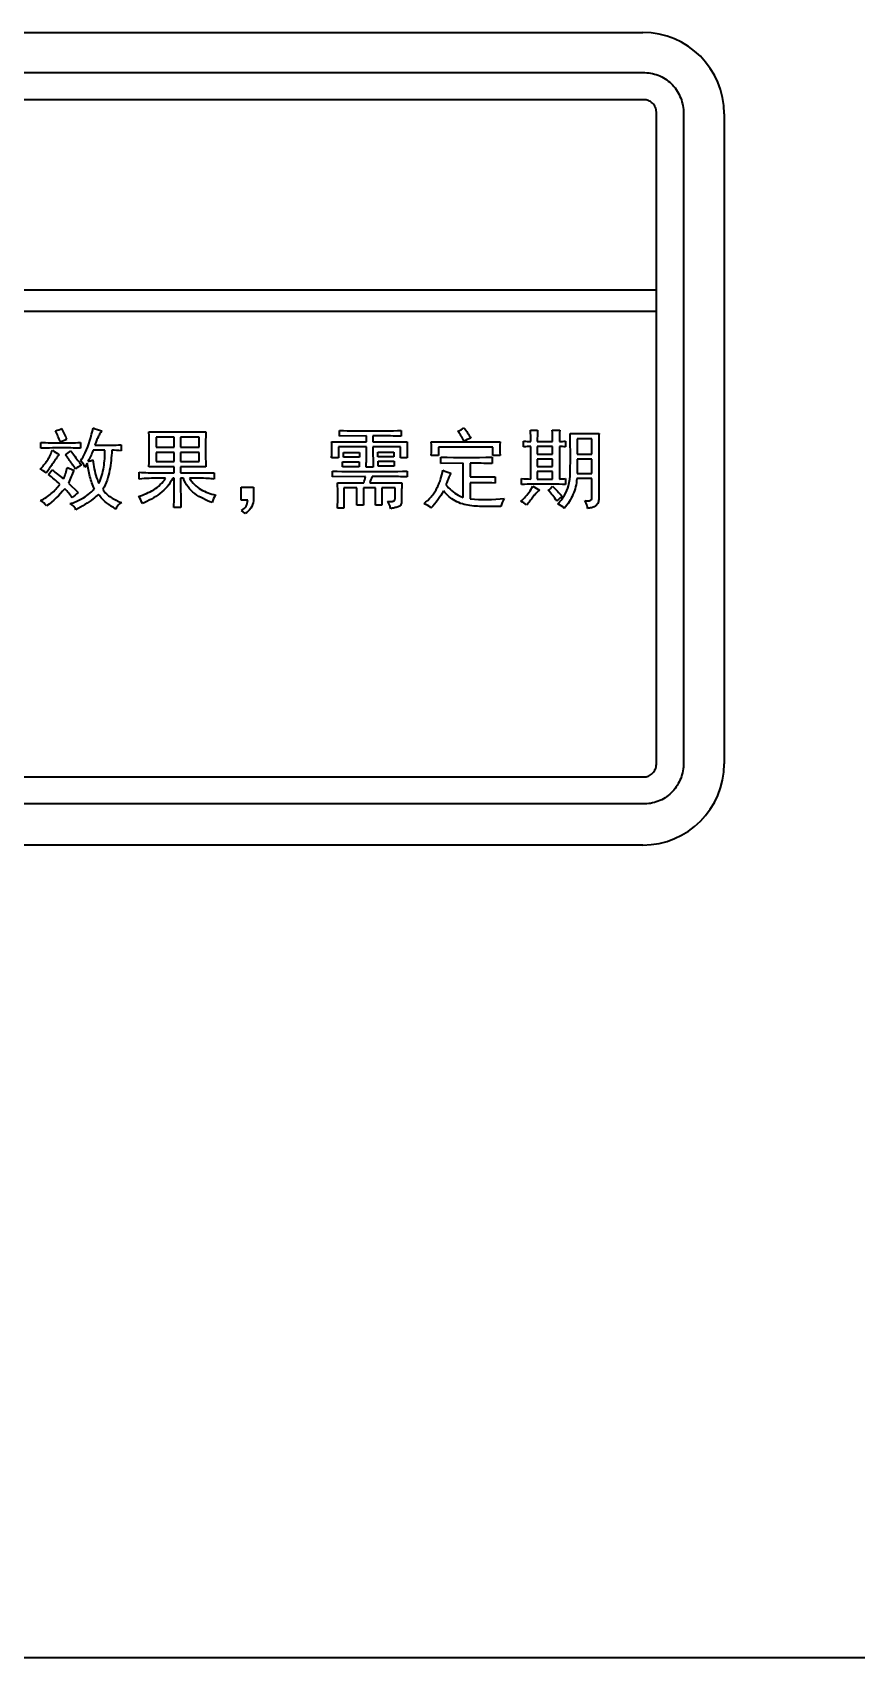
# Model space of a CAD drawing. Header units: millimetres. Extents: x 32496 to 166256, y 3504 to 23939.
# Drawn here: x 41615.6 to 41646, y 11555.1 to 11615.1 of the extents above; entities that cross this region are included whole.
import ezdxf

# ---------------------------------------------------------------- set-up
doc = ezdxf.new("R2010")
doc.units = ezdxf.units.MM
doc.layers.get('0').update_dxf_attribs({"lineweight": 35})

msp = doc.modelspace()

# ---------------------------------------------------------------- linework, layer by layer
at = {"linetype": 'Continuous'}
for p, q in [((41556.14, 11615.075), (41638.14, 11615.075)), ((41556.069, 11613.593), (41638.21, 11613.593)), ((41638.21, 11612.593), (41556.069, 11612.593)), ((41638.64, 11605.578), (41638.64, 11612.089)), ((41639.64, 11612.089), (41639.64, 11588.098)), ((41641.14, 11612.075), (41641.14, 11588.075)), ((41581.501, 11605.578), (41638.64, 11605.578)), ((41638.64, 11604.778), (41638.64, 11605.578)), ((41638.64, 11604.778), (41581.501, 11604.778)), ((41638.64, 11588.098), (41638.64, 11604.778)), ((41615.911, 11599.724), (41615.911, 11599.938)), ((41617.373, 11599.938), (41617.373, 11599.724)), ((41618.873, 11599.85), (41618.873, 11599.635)), ((41619.901, 11600.329), (41622.006, 11600.329)), ((41620.166, 11600.14), (41620.166, 11599.762)), ((41620.834, 11600.14), (41620.166, 11600.14)), ((41620.834, 11599.762), (41620.834, 11600.14)), ((41621.074, 11600.14), (41621.074, 11599.762)), ((41621.754, 11600.14), (41621.074, 11600.14)), ((41621.754, 11599.762), (41621.754, 11600.14)), ((41626.648, 11599.964), (41627.934, 11599.964)), ((41626.937, 11600.171), (41626.937, 11600.379)), ((41627.934, 11600.178), (41626.937, 11600.171)), ((41627.934, 11599.964), (41627.934, 11600.178)), ((41628.173, 11600.178), (41628.173, 11599.964)), ((41628.173, 11599.964), (41629.433, 11599.964)), ((41629.219, 11600.379), (41629.219, 11600.165)), ((41629.433, 11599.964), (41629.433, 11599.371)), ((41630.323, 11599.964), (41632.87, 11599.964)), ((41633.734, 11599.774), (41633.734, 11599.989)), ((41633.986, 11600.392), (41634.251, 11600.392)), ((41634.238, 11599.976), (41634.806, 11599.976)), ((41634.793, 11600.392), (41635.07, 11600.392)), ((41635.284, 11599.989), (41635.284, 11599.774)), ((41635.448, 11600.266), (41636.52, 11600.266)), ((41635.713, 11600.077), (41635.713, 11599.51)), ((41636.255, 11600.077), (41635.713, 11600.077)), ((41636.255, 11599.51), (41636.255, 11600.077)), ((41618.28, 11599.648), (41617.839, 11599.648)), ((41620.166, 11599.762), (41620.834, 11599.762)), ((41620.166, 11599.573), (41620.166, 11599.232)), ((41620.834, 11599.573), (41620.166, 11599.573)), ((41620.166, 11599.232), (41620.834, 11599.232)), ((41620.834, 11599.232), (41620.834, 11599.573)), ((41621.074, 11599.762), (41621.754, 11599.762)), ((41621.074, 11599.573), (41621.074, 11599.232)), ((41621.754, 11599.573), (41621.074, 11599.573)), ((41621.074, 11599.232), (41621.754, 11599.232)), ((41621.754, 11599.232), (41621.754, 11599.573)), ((41626.9, 11599.371), (41626.648, 11599.371)), ((41626.9, 11599.774), (41626.9, 11599.371)), ((41627.934, 11599.774), (41626.9, 11599.774)), ((41627.051, 11599.043), (41627.051, 11599.22)), ((41627.051, 11599.22), (41627.668, 11599.22)), ((41627.089, 11599.396), (41627.089, 11599.573)), ((41627.089, 11599.573), (41627.681, 11599.573)), ((41627.681, 11599.396), (41627.089, 11599.396)), ((41627.668, 11599.22), (41627.668, 11599.043)), ((41627.681, 11599.573), (41627.681, 11599.396)), ((41628.173, 11599.774), (41628.179, 11599.03)), ((41629.194, 11599.774), (41628.173, 11599.774)), ((41628.349, 11599.409), (41628.349, 11599.585)), ((41628.349, 11599.585), (41628.942, 11599.585)), ((41628.942, 11599.409), (41628.349, 11599.409)), ((41628.362, 11599.069), (41628.362, 11599.245)), ((41628.362, 11599.245), (41628.954, 11599.245)), ((41628.942, 11599.585), (41628.942, 11599.409)), ((41628.954, 11599.245), (41628.954, 11599.069)), ((41629.194, 11599.371), (41629.194, 11599.774)), ((41629.433, 11599.371), (41629.194, 11599.371)), ((41630.588, 11599.459), (41630.323, 11599.459)), ((41630.588, 11599.762), (41630.588, 11599.459)), ((41632.604, 11599.762), (41630.588, 11599.762)), ((41630.676, 11599.163), (41630.676, 11599.396)), ((41632.58, 11599.396), (41632.58, 11599.157)), ((41632.604, 11599.459), (41632.604, 11599.762)), ((41632.87, 11599.459), (41632.604, 11599.459)), ((41633.999, 11598.589), (41633.999, 11599.787)), ((41634.238, 11599.787), (41634.238, 11599.51)), ((41634.806, 11599.787), (41634.238, 11599.787)), ((41634.238, 11599.51), (41634.806, 11599.51)), ((41634.238, 11599.321), (41634.238, 11599.056)), ((41634.806, 11599.321), (41634.238, 11599.321)), ((41634.806, 11599.51), (41634.806, 11599.787)), ((41634.806, 11599.056), (41634.806, 11599.321)), ((41635.057, 11599.787), (41635.057, 11598.589)), ((41635.713, 11599.51), (41636.255, 11599.51)), ((41635.713, 11599.321), (41635.713, 11598.791)), ((41636.255, 11599.321), (41635.713, 11599.321)), ((41636.255, 11598.791), (41636.255, 11599.321)), ((41616.2, 11598.753), (41616.326, 11598.93)), ((41617.625, 11599.169), (41617.536, 11599.018)), ((41619.548, 11598.589), (41619.548, 11598.842)), ((41620.834, 11599.043), (41619.901, 11599.043)), ((41620.834, 11598.615), (41620.784, 11598.615)), ((41620.834, 11598.816), (41620.834, 11599.043)), ((41621.074, 11599.043), (41621.074, 11598.816)), ((41622.006, 11599.043), (41621.074, 11599.043)), ((41621.074, 11598.816), (41622.309, 11598.823)), ((41621.074, 11598.615), (41621.08, 11597.543)), ((41621.174, 11598.615), (41621.074, 11598.615)), ((41622.309, 11598.823), (41622.309, 11598.589)), ((41626.685, 11598.671), (41626.685, 11598.879)), ((41627.895, 11598.678), (41626.685, 11598.671)), ((41627.668, 11599.043), (41627.051, 11599.043)), ((41628.179, 11599.03), (41627.921, 11599.03)), ((41628.954, 11599.069), (41628.362, 11599.069)), ((41629.433, 11598.879), (41629.433, 11598.665)), ((41631.508, 11599.169), (41630.676, 11599.163)), ((41631.508, 11597.909), (41631.508, 11599.169)), ((41631.76, 11599.169), (41631.76, 11598.665)), ((41631.76, 11598.665), (41632.68, 11598.671)), ((41632.68, 11598.671), (41632.68, 11598.438)), ((41633.659, 11598.388), (41633.659, 11598.602)), ((41634.238, 11599.056), (41634.806, 11599.056)), ((41634.238, 11598.867), (41634.238, 11598.589)), ((41634.806, 11598.867), (41634.238, 11598.867)), ((41634.806, 11598.589), (41634.806, 11598.867)), ((41635.284, 11598.602), (41635.284, 11598.388)), ((41636.255, 11598.602), (41635.701, 11598.602)), ((41635.713, 11598.791), (41636.255, 11598.791)), ((41636.255, 11597.896), (41636.255, 11598.602)), ((41616.931, 11598.438), (41617.285, 11598.085)), ((41623.312, 11597.808), (41623.312, 11598.287)), ((41623.312, 11598.287), (41623.766, 11598.287)), ((41623.766, 11598.287), (41623.766, 11597.783)), ((41626.862, 11598.451), (41627.832, 11598.451)), ((41627.102, 11598.262), (41627.102, 11597.518)), ((41627.58, 11598.262), (41627.102, 11598.262)), ((41627.58, 11597.619), (41627.58, 11598.262)), ((41627.82, 11598.262), (41627.82, 11597.619)), ((41628.261, 11598.262), (41627.82, 11598.262)), ((41628.059, 11598.451), (41629.244, 11598.451)), ((41628.261, 11597.619), (41628.261, 11598.262)), ((41628.5, 11598.262), (41628.5, 11597.619)), ((41628.992, 11598.262), (41628.5, 11598.262)), ((41628.992, 11597.909), (41628.992, 11598.262)), ((41631.76, 11598.451), (41631.76, 11597.859)), ((41634.074, 11598.325), (41634.327, 11598.174)), ((41634.238, 11598.589), (41634.806, 11598.589)), ((41621.08, 11597.543), (41620.821, 11597.543)), ((41623.552, 11597.808), (41623.312, 11597.808)), ((41623.451, 11597.316), (41623.325, 11597.43)), ((41627.102, 11597.518), (41626.862, 11597.518)), ((41627.82, 11597.619), (41627.58, 11597.619)), ((41628.5, 11597.619), (41628.261, 11597.619)), ((41581.501, 11587.594), (41638.21, 11587.594)), ((41638.21, 11586.594), (41556.069, 11586.594)), ((41638.14, 11585.075), (41556.14, 11585.075)), ((41326.372, 11555.075), (41906.04, 11555.075))]:
    msp.add_line(p, q, dxfattribs=at)
for centre, radius, start, end in [((41638.14, 11612.075), 3, 0, 90), ((41615.073, 11604.479), 4.338, 288.54717, 291.91623), ((41613.81, 11598.92), 3.266, 20.51468, 28.0458), ((41616.677, 11620.152), 20.228, 267.82839, 269.86407), ((41609.429, 11597.055), 7.766, 21.99992, 25.24826), ((41613.957, 11606.661), 7.211, 291.75391, 293.81622), ((41616.685, 11616.191), 16.268, 269.80435, 272.42476), ((41642.02, 11599.968), 6.962, 176.50897, 179.93712), ((41616.687, 11579.4), 20.339, 90.98655, 92.1881), ((41616.677, 11579.925), 19.813, 90.75765, 90.98221), ((41616.663, 11581.392), 18.346, 89.24054, 90.77548), ((41616.679, 11582.958), 16.781, 88.82706, 89.22388), ((41616.709, 11584.259), 15.479, 87.53981, 88.8383), ((41629.24, 11608.295), 14.979, 217.28192, 217.83876), ((41616.771, 11598.726), 0.821, 34.54522, 41.52521), ((41595.604, 11613.396), 25.162, 324.59062, 325.08039), ((41576.063, 11551.026), 62.361, 49.43619, 49.9372), ((41623.481, 11607.595), 11.237, 230.45506, 233.15615), ((41617.529, 11600.255), 1.395, 249.88914, 253.5), ((41594.832, 11583.569), 27.145, 34.52847, 35.01632), ((41628.059, 11657.016), 58.153, 268.64603, 271.35397), ((41625.645, 11599.179), 2.306, 341.57754, 347.43116), ((41618.709, 11596.254), 2.32, 127.87819, 134.95031), ((41634.402, 11579.153), 19.249, 90.981, 92.21322), ((41634.445, 11576.972), 21.431, 90.73485, 90.99697), ((41634.455, 11576.15), 22.253, 89.33871, 90.7321), ((41634.448, 11575.412), 22.991, 89.10281, 89.34167), ((41634.4, 11572.825), 25.578, 88.01803, 89.0868), ((41636.468, 11596.259), 2.137, 132.50044, 134.97996), ((41633.761, 11598.903), 1.745, 314.98482, 316.8366), ((41633.92, 11598.778), 1.542, 326.01276, 329.47117), ((41638.14, 11588.075), 3, 270, 0)]:
    msp.add_arc(centre, radius, start, end, dxfattribs=at)
for points, knots in [([(41638.21, 11613.593), (41638.4, 11613.591), (41638.785, 11613.506), (41639.261, 11613.163), (41639.568, 11612.664), (41639.637, 11612.28), (41639.64, 11612.089)], [0, 0, 0, 0, 0.249905, 0.499859, 0.74982, 1, 1, 1, 1]), ([(41638.64, 11612.089), (41638.639, 11612.15), (41638.621, 11612.272), (41638.533, 11612.436), (41638.392, 11612.557), (41638.27, 11612.593), (41638.21, 11612.593)], [0, 0, 0, 0, 0.250285, 0.500491, 0.750453, 1, 1, 1, 1]), ([(41617.385, 11599.27), (41617.444, 11599.361), (41617.654, 11599.741), (41617.779, 11600.162), (41617.839, 11600.48)], [0, 0, 0, 0, 0.250465, 1, 1, 1, 1]), ([(41618.167, 11600.367), (41618.135, 11600.329), (41618.076, 11600.248), (41618.011, 11600.114), (41617.956, 11599.976), (41617.919, 11599.884), (41617.902, 11599.837)], [0, 0, 0, 0, 0.25012, 0.499945, 0.75012, 1, 1, 1, 1]), ([(41617.902, 11599.837), (41617.983, 11599.837), (41618.185, 11599.839), (41618.509, 11599.835), (41618.752, 11599.843), (41618.873, 11599.85)], [0, 0, 0, 0, 0.250001, 0.625012, 1, 1, 1, 1]), ([(41626.648, 11599.371), (41626.649, 11599.42), (41626.651, 11599.544), (41626.658, 11599.741), (41626.653, 11599.89), (41626.648, 11599.964)], [0, 0, 0, 0, 0.250001, 0.625025, 1, 1, 1, 1]), ([(41629.219, 11600.165), (41629.088, 11600.172), (41628.827, 11600.18), (41628.478, 11600.178), (41628.26, 11600.178), (41628.173, 11600.178)], [0, 0, 0, 0, 0.374993, 0.75, 1, 1, 1, 1]), ([(41631.533, 11599.976), (41631.522, 11600.011), (41631.494, 11600.08), (41631.417, 11600.206), (41631.351, 11600.295), (41631.306, 11600.354)], [0, 0, 0, 0, 0.250053, 0.500011, 1, 1, 1, 1]), ([(41635.396, 11598.342), (41635.438, 11598.497), (41635.46, 11598.821), (41635.461, 11599.302), (41635.461, 11599.784), (41635.453, 11600.105), (41635.448, 11600.266)], [0, 0, 0, 0, 0.249926, 0.499901, 0.749962, 1, 1, 1, 1]), ([(41636.52, 11600.266), (41636.515, 11600.063), (41636.505, 11599.556), (41636.507, 11598.746), (41636.507, 11598.137), (41636.507, 11597.833)], [0, 0, 0, 0, 0.250002, 0.625, 1, 1, 1, 1]), ([(41615.885, 11598.955), (41615.937, 11599.002), (41616.032, 11599.104), (41616.153, 11599.275), (41616.256, 11599.457), (41616.315, 11599.583), (41616.339, 11599.648)], [0, 0, 0, 0, 0.250021, 0.499967, 0.750112, 1, 1, 1, 1]), ([(41616.591, 11599.484), (41616.571, 11599.469), (41616.538, 11599.429), (41616.48, 11599.346), (41616.408, 11599.242), (41616.323, 11599.117), (41616.265, 11599.034), (41616.236, 11598.992)], [0, 0, 0, 0, 0.124819, 0.250545, 0.500063, 0.750067, 1, 1, 1, 1]), ([(41617.826, 11599.296), (41617.841, 11599.184), (41617.88, 11598.961), (41617.955, 11598.67), (41618.023, 11598.494), (41618.053, 11598.425)], [0, 0, 0, 0, 0.374997, 0.74995, 1, 1, 1, 1]), ([(41618.053, 11598.425), (41618.099, 11598.519), (41618.174, 11598.716), (41618.238, 11599.023), (41618.272, 11599.335), (41618.281, 11599.544), (41618.28, 11599.648)], [0, 0, 0, 0, 0.250032, 0.499978, 0.750118, 1, 1, 1, 1]), ([(41618.532, 11599.648), (41618.527, 11599.525), (41618.508, 11599.277), (41618.457, 11598.909), (41618.367, 11598.547), (41618.265, 11598.319), (41618.204, 11598.211)], [0, 0, 0, 0, 0.249881, 0.500033, 0.749951, 1, 1, 1, 1]), ([(41627.921, 11599.03), (41627.927, 11599.123), (41627.935, 11599.309), (41627.933, 11599.557), (41627.934, 11599.712), (41627.934, 11599.774)], [0, 0, 0, 0, 0.374986, 0.75, 1, 1, 1, 1]), ([(41617.89, 11598.211), (41617.855, 11598.287), (41617.792, 11598.441), (41617.722, 11598.681), (41617.668, 11598.924), (41617.638, 11599.087), (41617.625, 11599.169)], [0, 0, 0, 0, 0.250025, 0.499986, 0.750043, 1, 1, 1, 1]), ([(41619.523, 11597.947), (41619.62, 11597.976), (41619.811, 11598.049), (41620.084, 11598.188), (41620.331, 11598.371), (41620.462, 11598.53), (41620.519, 11598.615)], [0, 0, 0, 0, 0.249747, 0.500137, 0.749826, 1, 1, 1, 1]), ([(41619.548, 11598.842), (41619.655, 11598.832), (41619.923, 11598.813), (41620.352, 11598.816), (41620.674, 11598.816), (41620.834, 11598.816)], [0, 0, 0, 0, 0.250025, 0.624998, 1, 1, 1, 1]), ([(41620.519, 11598.615), (41620.438, 11598.615), (41620.236, 11598.615), (41619.912, 11598.617), (41619.669, 11598.601), (41619.548, 11598.589)], [0, 0, 0, 0, 0.249999, 0.625023, 1, 1, 1, 1]), ([(41620.784, 11598.615), (41620.729, 11598.504), (41620.588, 11598.296), (41620.31, 11598.045), (41619.997, 11597.843), (41619.775, 11597.732), (41619.662, 11597.682)], [0, 0, 0, 0, 0.250016, 0.499958, 0.750169, 1, 1, 1, 1]), ([(41620.821, 11597.543), (41620.828, 11597.677), (41620.836, 11597.945), (41620.834, 11598.302), (41620.835, 11598.525), (41620.834, 11598.615)], [0, 0, 0, 0, 0.374993, 0.75, 1, 1, 1, 1]), ([(41622.233, 11597.72), (41622.121, 11597.761), (41621.903, 11597.858), (41621.59, 11598.036), (41621.332, 11598.29), (41621.214, 11598.502), (41621.174, 11598.615)], [0, 0, 0, 0, 0.250024, 0.500237, 0.750089, 1, 1, 1, 1]), ([(41622.309, 11598.589), (41622.234, 11598.598), (41622.045, 11598.615), (41621.742, 11598.615), (41621.515, 11598.616), (41621.401, 11598.615)], [0, 0, 0, 0, 0.250038, 0.624995, 1, 1, 1, 1]), ([(41621.401, 11598.615), (41621.453, 11598.531), (41621.577, 11598.374), (41621.815, 11598.195), (41622.084, 11598.069), (41622.275, 11598.016), (41622.372, 11597.997)], [0, 0, 0, 0, 0.250003, 0.499947, 0.750155, 1, 1, 1, 1]), ([(41629.433, 11598.665), (41629.326, 11598.67), (41629.059, 11598.679), (41628.63, 11598.678), (41628.308, 11598.678), (41628.148, 11598.678)], [0, 0, 0, 0, 0.250007, 0.624999, 1, 1, 1, 1]), ([(41630.058, 11597.682), (41630.153, 11597.758), (41630.287, 11597.882), (41630.435, 11598.074), (41630.527, 11598.23), (41630.603, 11598.395), (41630.688, 11598.622), (41630.734, 11598.798), (41630.752, 11598.917)], [0, 0, 0, 0, 0.25018, 0.375082, 0.499897, 0.625109, 0.750466, 1, 1, 1, 1]), ([(41631.054, 11598.804), (41631.034, 11598.771), (41630.985, 11598.686), (41630.929, 11598.539), (41630.886, 11598.43), (41630.865, 11598.375)], [0, 0, 0, 0, 0.250102, 0.624992, 1, 1, 1, 1]), ([(41635.701, 11598.602), (41635.684, 11598.402), (41635.59, 11598.002), (41635.369, 11597.655), (41635.234, 11597.506)], [0, 0, 0, 0, 0.500078, 1, 1, 1, 1]), ([(41615.898, 11597.796), (41616.042, 11597.86), (41616.313, 11598.032), (41616.526, 11598.271), (41616.616, 11598.401)], [0, 0, 0, 0, 0.499921, 1, 1, 1, 1]), ([(41618.041, 11598.022), (41617.979, 11597.965), (41617.82, 11597.827), (41617.54, 11597.638), (41617.321, 11597.513), (41617.209, 11597.455)], [0, 0, 0, 0, 0.250076, 0.624994, 1, 1, 1, 1]), ([(41618.684, 11597.48), (41618.558, 11597.545), (41618.321, 11597.703), (41618.126, 11597.91), (41618.041, 11598.022)], [0, 0, 0, 0, 0.500005, 1, 1, 1, 1]), ([(41618.204, 11598.211), (41618.263, 11598.083), (41618.443, 11597.943), (41618.684, 11597.797), (41618.818, 11597.743), (41618.885, 11597.72)], [0, 0, 0, 0, 0.497126, 0.74854, 1, 1, 1, 1]), ([(41629.244, 11598.451), (41629.238, 11598.367), (41629.23, 11598.2), (41629.232, 11597.978), (41629.232, 11597.838), (41629.232, 11597.783)], [0, 0, 0, 0, 0.374983, 0.75, 1, 1, 1, 1]), ([(41632.895, 11597.569), (41632.705, 11597.567), (41632.419, 11597.569), (41632.038, 11597.58), (41631.753, 11597.601), (41631.471, 11597.657), (41631.207, 11597.773), (41630.971, 11597.936), (41630.836, 11598.074), (41630.777, 11598.148)], [0, 0, 0, 0, 0.249699, 0.374527, 0.499751, 0.624557, 0.749619, 0.875011, 1, 1, 1, 1]), ([(41630.865, 11598.375), (41630.93, 11598.299), (41631.071, 11598.155), (41631.289, 11597.995), (41631.444, 11597.929), (41631.508, 11597.909)], [0, 0, 0, 0, 0.374992, 0.749846, 1, 1, 1, 1]), ([(41633.633, 11597.77), (41633.679, 11597.808), (41633.853, 11597.97), (41633.992, 11598.168), (41634.074, 11598.325)], [0, 0, 0, 0, 0.250547, 1, 1, 1, 1]), ([(41634.327, 11598.174), (41634.275, 11598.141), (41634.181, 11598.062), (41634.078, 11597.912), (41633.967, 11597.768), (41633.888, 11597.677), (41633.847, 11597.632)], [0, 0, 0, 0, 0.249779, 0.49996, 0.749937, 1, 1, 1, 1]), ([(41634.957, 11597.77), (41634.91, 11597.842), (41634.813, 11597.982), (41634.703, 11598.115), (41634.642, 11598.174)], [0, 0, 0, 0, 0.500218, 1, 1, 1, 1]), ([(41617.209, 11597.455), (41617.198, 11597.479), (41617.145, 11597.571), (41617.062, 11597.642), (41616.994, 11597.682)], [0, 0, 0, 0, 0.251191, 1, 1, 1, 1]), ([(41618.885, 11597.72), (41618.84, 11597.693), (41618.756, 11597.624), (41618.701, 11597.531), (41618.684, 11597.48)], [0, 0, 0, 0, 0.500273, 1, 1, 1, 1]), ([(41623.325, 11597.43), (41623.39, 11597.469), (41623.504, 11597.579), (41623.55, 11597.732), (41623.552, 11597.808)], [0, 0, 0, 0, 0.500222, 1, 1, 1, 1]), ([(41623.766, 11597.783), (41623.752, 11597.687), (41623.681, 11597.501), (41623.534, 11597.364), (41623.451, 11597.316)], [0, 0, 0, 0, 0.500049, 1, 1, 1, 1]), ([(41628.715, 11597.757), (41628.731, 11597.758), (41628.762, 11597.758), (41628.809, 11597.76), (41628.857, 11597.763), (41628.904, 11597.764), (41628.952, 11597.774), (41628.982, 11597.815), (41628.991, 11597.862), (41628.993, 11597.893), (41628.992, 11597.909)], [0, 0, 0, 0, 0.125092, 0.250166, 0.3753, 0.500205, 0.625616, 0.749851, 0.874896, 1, 1, 1, 1]), ([(41628.828, 11597.493), (41628.825, 11597.517), (41628.813, 11597.576), (41628.773, 11597.665), (41628.736, 11597.728), (41628.715, 11597.757)], [0, 0, 0, 0, 0.250158, 0.625001, 1, 1, 1, 1]), ([(41629.232, 11597.783), (41629.234, 11597.759), (41629.231, 11597.712), (41629.21, 11597.644), (41629.165, 11597.588), (41629.101, 11597.557), (41629.033, 11597.541), (41628.965, 11597.524), (41628.897, 11597.507), (41628.851, 11597.498), (41628.828, 11597.493)], [0, 0, 0, 0, 0.124782, 0.251064, 0.374949, 0.500802, 0.62564, 0.750367, 0.875199, 1, 1, 1, 1]), ([(41635.991, 11597.796), (41636.017, 11597.79), (41636.071, 11597.782), (41636.154, 11597.776), (41636.233, 11597.813), (41636.257, 11597.869), (41636.255, 11597.896)], [0, 0, 0, 0, 0.25158, 0.502597, 0.753311, 1, 1, 1, 1]), ([(41636.091, 11597.506), (41636.091, 11597.532), (41636.08, 11597.635), (41636.034, 11597.731), (41635.991, 11597.796)], [0, 0, 0, 0, 0.251018, 1, 1, 1, 1]), ([(41636.507, 11597.833), (41636.506, 11597.784), (41636.482, 11597.686), (41636.382, 11597.568), (41636.237, 11597.523), (41636.14, 11597.508), (41636.091, 11597.506)], [0, 0, 0, 0, 0.249976, 0.499098, 0.750048, 1, 1, 1, 1]), ([(41639.64, 11588.098), (41639.637, 11587.907), (41639.568, 11587.523), (41639.261, 11587.024), (41638.784, 11586.682), (41638.4, 11586.595), (41638.21, 11586.594)], [0, 0, 0, 0, 0.250209, 0.50021, 0.750139, 1, 1, 1, 1]), ([(41638.21, 11587.594), (41638.27, 11587.595), (41638.392, 11587.63), (41638.533, 11587.752), (41638.621, 11587.915), (41638.638, 11588.037), (41638.64, 11588.098)], [0, 0, 0, 0, 0.249586, 0.499613, 0.749679, 1, 1, 1, 1])]:
    msp.add_open_spline(points, degree=3, knots=knots, dxfattribs=at)
for points in [[(41617.839, 11600.48), (41617.942, 11600.428), (41618.054, 11600.391), (41618.167, 11600.367)], [(41631.306, 11600.354), (41631.388, 11600.381), (41631.465, 11600.427), (41631.533, 11600.48)], [(41631.533, 11600.48), (41631.631, 11600.365), (41631.714, 11600.236), (41631.785, 11600.102)], [(41619.901, 11599.043), (41619.918, 11599.472), (41619.92, 11599.901), (41619.901, 11600.329)], [(41622.006, 11600.329), (41621.988, 11599.901), (41621.99, 11599.472), (41622.006, 11599.043)], [(41626.937, 11600.379), (41627.698, 11600.356), (41628.459, 11600.36), (41629.219, 11600.379)], [(41630.323, 11599.459), (41630.343, 11599.626), (41630.338, 11599.796), (41630.323, 11599.964)], [(41631.785, 11600.102), (41631.699, 11600.065), (41631.612, 11600.026), (41631.533, 11599.976)], [(41632.87, 11599.964), (41632.855, 11599.796), (41632.852, 11599.626), (41632.87, 11599.459)], [(41633.734, 11599.989), (41633.822, 11599.981), (41633.911, 11599.976), (41633.999, 11599.976)], [(41633.999, 11599.976), (41633.999, 11600.115), (41633.994, 11600.254), (41633.986, 11600.392)], [(41634.251, 11600.392), (41634.244, 11600.254), (41634.239, 11600.115), (41634.238, 11599.976)], [(41634.806, 11599.976), (41634.806, 11600.115), (41634.803, 11600.254), (41634.793, 11600.392)], [(41635.057, 11599.976), (41635.133, 11599.976), (41635.209, 11599.981), (41635.284, 11599.989)], [(41616.339, 11599.648), (41616.427, 11599.6), (41616.512, 11599.546), (41616.591, 11599.484)], [(41616.818, 11599.484), (41616.893, 11599.522), (41616.96, 11599.576), (41617.02, 11599.635)], [(41617.064, 11599.145), (41616.984, 11599.259), (41616.903, 11599.373), (41616.818, 11599.484)], [(41617.02, 11599.635), (41617.115, 11599.494), (41617.218, 11599.358), (41617.322, 11599.222)], [(41617.839, 11599.648), (41617.787, 11599.509), (41617.728, 11599.371), (41617.65, 11599.245)], [(41617.65, 11599.245), (41617.711, 11599.245), (41617.773, 11599.265), (41617.826, 11599.296)], [(41618.873, 11599.635), (41618.76, 11599.645), (41618.646, 11599.649), (41618.532, 11599.648)], [(41630.676, 11599.396), (41631.311, 11599.376), (41631.946, 11599.378), (41632.58, 11599.396)], [(41633.999, 11599.787), (41633.911, 11599.787), (41633.822, 11599.782), (41633.734, 11599.774)], [(41635.284, 11599.774), (41635.209, 11599.782), (41635.133, 11599.787), (41635.057, 11599.787)], [(41616.112, 11598.816), (41616.039, 11598.866), (41615.963, 11598.912), (41615.885, 11598.955)], [(41616.743, 11598.602), (41616.819, 11598.727), (41616.86, 11598.874), (41616.881, 11599.018)], [(41616.881, 11599.018), (41616.936, 11598.991), (41616.992, 11598.966), (41617.05, 11598.945)], [(41617.133, 11598.917), (41617.07, 11598.756), (41617.005, 11598.595), (41616.931, 11598.438)], [(41617.411, 11599.106), (41617.334, 11599.064), (41617.262, 11599.013), (41617.196, 11598.955)], [(41617.536, 11599.018), (41617.514, 11599.079), (41617.484, 11599.138), (41617.447, 11599.192)], [(41628.148, 11598.678), (41628.108, 11598.607), (41628.077, 11598.53), (41628.059, 11598.451)], [(41630.752, 11598.917), (41630.844, 11598.862), (41630.949, 11598.826), (41631.054, 11598.804)], [(41632.58, 11599.157), (41632.307, 11599.17), (41632.033, 11599.171), (41631.76, 11599.169)], [(41633.659, 11598.602), (41633.772, 11598.594), (41633.886, 11598.59), (41633.999, 11598.589)], [(41635.057, 11598.589), (41635.133, 11598.59), (41635.209, 11598.595), (41635.284, 11598.602)], [(41616.793, 11598.224), (41616.593, 11597.992), (41616.369, 11597.778), (41616.125, 11597.594)], [(41617.07, 11597.896), (41616.992, 11598.016), (41616.895, 11598.123), (41616.793, 11598.224)], [(41617.418, 11597.857), (41617.589, 11597.954), (41617.747, 11598.077), (41617.89, 11598.211)], [(41626.862, 11597.518), (41626.881, 11597.828), (41626.88, 11598.14), (41626.862, 11598.451)], [(41630.777, 11598.148), (41630.651, 11597.92), (41630.496, 11597.703), (41630.311, 11597.518)], [(41632.68, 11598.438), (41632.374, 11598.455), (41632.067, 11598.452), (41631.76, 11598.451)], [(41634.642, 11598.174), (41634.703, 11598.215), (41634.757, 11598.269), (41634.806, 11598.325)], [(41634.806, 11598.325), (41634.927, 11598.202), (41635.044, 11598.076), (41635.159, 11597.947)], [(41635.249, 11597.995), (41635.312, 11598.103), (41635.363, 11598.221), (41635.396, 11598.342)], [(41616.125, 11597.594), (41616.061, 11597.673), (41615.985, 11597.744), (41615.898, 11597.796)], [(41616.994, 11597.682), (41617.143, 11597.72), (41617.285, 11597.782), (41617.418, 11597.857)], [(41619.662, 11597.682), (41619.628, 11597.776), (41619.58, 11597.865), (41619.523, 11597.947)], [(41622.372, 11597.997), (41622.309, 11597.915), (41622.264, 11597.819), (41622.233, 11597.72)], [(41630.311, 11597.518), (41630.24, 11597.589), (41630.153, 11597.648), (41630.058, 11597.682)], [(41631.76, 11597.859), (41632.178, 11597.811), (41632.603, 11597.826), (41633.021, 11597.871)], [(41633.021, 11597.871), (41632.963, 11597.778), (41632.915, 11597.676), (41632.895, 11597.569)], [(41633.847, 11597.632), (41633.778, 11597.68), (41633.707, 11597.728), (41633.633, 11597.77)], [(41635.234, 11597.506), (41635.174, 11597.582), (41635.086, 11597.638), (41634.995, 11597.669)], [(41635.159, 11597.947), (41635.112, 11597.912), (41635.067, 11597.874), (41635.024, 11597.834)], [(41635.034, 11597.71), (41635.094, 11597.774), (41635.15, 11597.843), (41635.199, 11597.916)]]:
    msp.add_open_spline(points, degree=3, dxfattribs=at)

doc.saveas('drawing.dxf')
